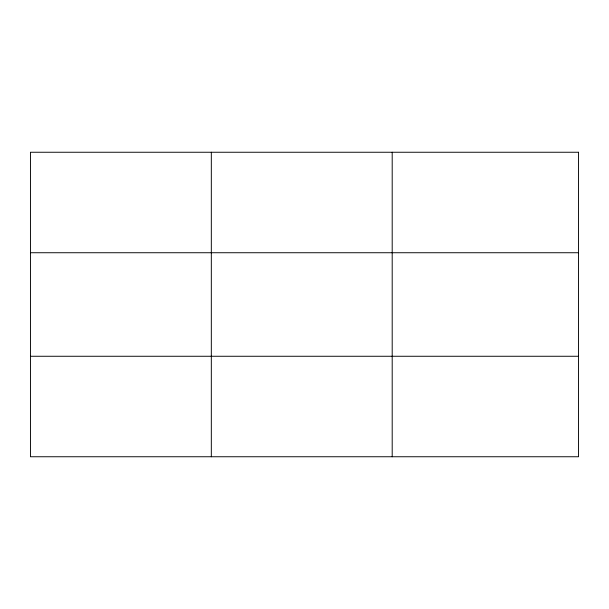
<?xml version="1.0" encoding="UTF-8"?>
<svg xmlns="http://www.w3.org/2000/svg" width="609" height="609" viewBox="0 0 609 609"><rect width="100%" height="100%" fill="white"/><g stroke="black" fill="none" stroke-linecap="round" stroke-linejoin="round"><path stroke-width="0.91" d="M211.323 456.75L211.323 152.25M392.196 456.75L392.196 152.25M30.45 252.735L578.55 252.735M30.45 356.265L578.55 356.265M578.55 152.25L30.45 152.25L30.45 456.75L578.55 456.75L578.55 152.25"/></g></svg>
